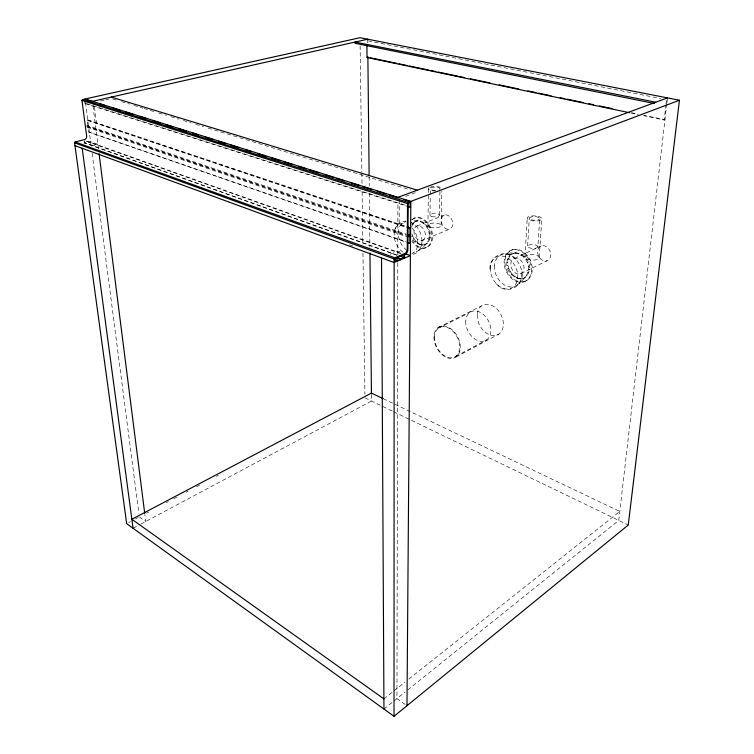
<?xml version="1.0" encoding="UTF-8"?>
<svg xmlns="http://www.w3.org/2000/svg" width="754" height="754" viewBox="0 0 754 754"><rect width="100%" height="100%" fill="white"/><g stroke="black" fill="none" stroke-linecap="round" stroke-linejoin="round"><path stroke-width="0.57" stroke-dasharray="3.77 2.83" d="M397.782 262.91L396.943 698.628L405.162 704.424M397.801 254.663L397.895 203.005M399.234 199.848L399.168 224.032L397.858 224.551M427.904 225.54L428.461 188.83M429.959 215.276L430.27 195.71M430.289 194.56L430.383 188.802M439.459 215.135L439.997 188.67M441.137 225.342L441.863 190.941M524.954 256.709L527.253 217.859M527.63 246.058L529.317 218.019M537.866 246.916A5.155 1.932 2.8 0 0 530.675 244.645A5.155 1.932 2.8 0 0 529.704 247.934A5.155 1.932 2.8 0 0 537.866 246.916L539.694 218.83A5.221 1.838 2.5 0 0 532.39 216.671A5.221 1.838 2.5 0 0 531.419 219.8A5.221 1.838 2.5 0 0 539.694 218.83M539.204 257.943A7.182 2.752 2.8 0 0 529.176 254.701A7.182 2.752 2.8 0 0 527.838 259.385A7.182 2.752 2.8 0 0 539.204 257.943L541.768 218.999A7.304 2.573 2.5 0 0 531.542 215.974A7.304 2.573 2.5 0 0 530.203 220.357A7.304 2.573 2.5 0 0 541.768 218.999M421.986 241.205C422.117 247.152 418.263 254.06 411.797 254.494M643.464 115.664L664.199 120.027L665.886 105.324M666.018 104.193L666.536 99.669M666.828 103.637L618.761 520.42L405.972 691.371M666.951 102.563L667.488 97.897M418.347 250.535C425.567 246.454 432.249 238.537 428.121 229.961C425.878 223.184 418.696 219.178 411.741 221.327M411.976 233.806L412.579 235.879L411.769 236.209C413.616 246.747 430.741 248.462 430.11 235.955C431.505 226.766 418.677 214.541 411.863 224.569L416.123 221.073M394.559 231.063C395.482 225.663 400.242 220.847 405.944 221.12M506.905 262.392C508.875 244.258 531.768 255.427 529.327 269.282C527.074 287.293 504.69 276.077 506.905 262.392L507.706 262.024L509.459 256.322L513.634 253.071M517.103 285.116C523.521 279.762 531.787 272.175 527.442 262.929C524.464 253.561 513.785 251.054 505.218 254.098M411.731 226.756L412.674 224.24M383.956 709.052L393.136 701.682M394.05 700.947L405.19 692.002M383.909 698.892L393.117 691.569M394.04 690.834L405.096 682.05M408.781 679.118L619.797 511.448L393.729 403.71M424.427 244.814L427.207 243.297M133.062 528.252L139.895 524.614M140.875 524.087L371.524 401.043L371.458 395.171M455.689 356.397L486.669 339.865M456.047 356.981L498.931 334.069M128.623 522.626L130.574 521.598M135.447 519.025L138.368 517.48M146.625 513.125L148.698 512.032M166.38 502.701L168.453 501.599M173.656 498.856L177.812 496.66M186.134 492.268L188.208 491.174M196.53 486.782L199.65 485.133M216.285 476.358L218.358 475.256M437.98 327.641L481.42 305.954M438.338 328.226L469.704 312.542M523.7 281.845A17.022 12.809 64.4 0 0 525.51 254.814A17.022 12.809 64.4 0 0 504.124 261.157A17.022 12.809 64.4 0 0 523.7 281.845L524.492 281.449A17.012 12.809 64.4 0 0 526.311 254.437A17.012 12.809 64.4 0 0 504.926 260.78A17.012 12.809 64.4 0 0 524.492 281.449M526.697 280.356L527.489 279.96M526.688 275.389L527.48 275.003M519.76 278.876L523.229 278.16L522.437 278.546M524.803 277.359L525.595 276.972M527.97 272.769L528.761 272.382M516.942 278.33L520.552 278.49M528.535 269.668L529.327 269.282M520.326 273.843A8.266 6.211 64.4 0 0 521.127 260.696A8.266 6.211 64.4 0 0 510.788 263.853A8.266 6.211 64.4 0 0 520.326 273.843L547.027 260.837A8.049 6.22 64.4 0 0 547.96 247.962A8.049 6.22 64.4 0 0 537.63 251.167A8.049 6.22 64.4 0 0 547.027 260.837M514.19 276.954L514.982 276.567L517.744 277.943M528.356 266.313L529.157 265.926M511.683 274.842L512.475 274.456L514.982 276.567M509.572 272.137L510.373 271.76L512.475 274.456M527.442 262.929L528.243 262.543M508.017 269.027L508.818 268.641L507.706 262.024M525.858 259.753L526.65 259.376M523.7 257.01L524.501 256.633M507.103 265.7L507.904 265.323M521.137 254.89L521.938 254.513M514.435 258.443L541.315 245.823M518.337 253.542L519.138 253.165M507.433 259.319L508.234 258.952M510.496 254.682L511.297 254.315M516.311 252.675L512.833 253.438M508.658 256.69L509.459 256.322M511.561 250.121L512.362 249.753M425.624 247.896L426.434 247.548M427.933 241.723L428.743 241.384M422.155 245.201L425.237 244.475M428.922 239.216L429.733 238.886M419.733 244.758L422.956 244.862M422.447 240.432A7.71 5.363 68.4 0 0 422.645 228.019A7.71 5.363 68.4 0 0 413.946 231.271A7.71 5.363 68.4 0 0 422.447 240.432L449.704 229.122A7.521 5.391 68.6 0 0 450.044 216.945A7.521 5.391 68.6 0 0 441.297 220.225A7.521 5.391 68.6 0 0 449.704 229.122M390.204 254.287L397.801 251.129L402.005 252.628M417.33 243.533L418.14 243.193L420.543 244.419M415.105 241.61L415.916 241.271L418.14 243.193M429.299 236.285L430.11 235.955M413.211 239.112L414.021 238.782L415.916 241.271M429.026 233.127L429.837 232.798M428.121 229.961L428.932 229.631M426.641 227.011L427.461 226.681M424.709 224.485L425.52 224.155M422.447 222.553L423.258 222.223M416.858 226.068L444.276 215.088M420.006 221.346L420.826 221.026M413.362 222.628L414.172 222.307M418.385 220.63L415.303 221.393M664.199 120.027L664.971 119.716L644.246 115.362M414.097 218.302L414.917 217.981M405.605 196.332L416.227 192.402M91.159 146.012L97.879 144.287L90.593 141.695L83.892 143.392M408.8 235.927L87.964 126.37L88.699 132.025L406.067 241.657M95.174 122.996L96.446 122.695L94.457 106.993M85.994 126.116L87.869 125.664L406.576 234.268M87.869 125.664L87.125 119.98L87.756 119.829L406.17 226.436M100.452 101.017L104.825 100.018M105.918 99.773L109.189 99.028M84.627 100.772L84.976 103.477L85.607 103.336M368.009 40.848L660.777 98.538M631.579 112.704L638.487 114.156M630.796 112.996L637.705 114.448M112.506 98.878L117.002 100.254M121.498 101.63L129.377 104.033M133.873 105.409L142.874 108.161M143.995 108.501L154.118 111.592M158.613 112.968L166.493 115.371M170.988 116.747L178.858 119.151M183.354 120.527L191.233 122.93M195.729 124.306L203.599 126.71M208.104 128.086L410.544 189.942M86.729 103.694L406.302 205.503M84.976 103.477L407.886 206.464M87.125 119.98L407.754 227.444M87.85 120.536L406.152 227.34M87.106 126.493L405.746 235.437M87.2 127.209L407.971 237.095M88.699 132.025L407.641 242.694M86.842 141.092L401.307 253.353M86.22 141.252L400.657 253.627M397.33 255.088L84.288 142.563L84.005 140.461M396.868 255.304L85.004 143.109L84.627 140.301M349.507 244.814L352.825 246.021M383.117 398.649L392.664 403.202M364.964 397.876L392.655 411.241M393.711 411.759L628.261 525.01M410.346 222.147L416.114 226.134M139.339 516.971L145.748 521.485L144.862 514.482M402.994 252.241L402.777 252.062A16.079 11.027 68.3 0 1 394.267 232.769A16.079 11.027 68.3 0 1 405.982 223.778M496.443 283.787C505.717 296.369 526.066 285.926 521.579 271.072M515.623 259.178C506.283 246.747 485.953 257.189 490.609 272.109M508.818 268.641L510.373 271.76M412.579 235.879L414.021 238.782M85.494 102.459L91.196 146.361M92.111 153.354L138.887 513.474M92.996 105.88L98.472 148.962M360.12 45.937L361.854 171.884M361.873 173.062L362.033 184.834M362.127 191.893L362.844 243.683M362.976 253.099L364.917 394.342M367.688 39.199L367.735 43.902M369.14 176.653L369.243 186.049M369.319 193.099L369.894 247.142M411.646 219.866A15.881 11.056 68.4 0 1 428.225 225.041A15.881 11.056 68.4 0 1 428.592 245.964A15.881 11.056 68.4 0 1 412.023 241.516M412.457 219.546A15.872 11.056 68.4 0 1 429.224 224.994A15.872 11.056 68.4 0 1 429.045 245.964A15.872 11.056 68.4 0 1 412.287 240.338M410.148 222.128A16.013 11.037 68.3 0 1 421.901 239.141A16.013 11.037 68.3 0 1 412.985 252.486M406.896 250.337A16.013 11.037 68.3 0 1 398.319 233.693A16.013 11.037 68.3 0 1 406.086 221.695M411.948 227.802A16.079 11.027 68.3 0 1 417.848 242.882A16.079 11.027 68.3 0 1 411.741 253.768M435.52 190.347A4.816 1.602 0.6 0 1 430.402 188.538A4.816 1.602 0.6 0 1 436.509 187.209A4.816 1.602 0.6 0 1 439.525 189.48M435.652 190.998A6.739 2.243 0.6 0 1 429.591 189.951A6.739 2.243 0.6 0 1 429.149 187.699M430.119 187.228A6.739 2.243 0.6 0 1 437.329 186.643A6.739 2.243 0.6 0 1 441.91 188.641M494.436 265.681A17.182 12.799 64.4 0 0 514.115 286.605A17.182 12.799 64.4 0 0 515.821 259.385A17.182 12.799 64.4 0 0 494.436 265.681M490.345 267.595A17.248 12.79 64.4 0 0 510.062 288.612A17.248 12.79 64.4 0 0 511.73 261.308A17.248 12.79 64.4 0 0 490.345 267.595M477.244 314.767A16.597 11.904 62.2 0 0 496.094 335.351A16.597 11.904 62.2 0 0 497.517 309.668A16.597 11.904 62.2 0 0 477.244 314.767M433.974 336.633A17.276 11.8 62.5 0 0 453.239 358.254A17.276 11.8 62.5 0 0 454.181 331.807A17.276 11.8 62.5 0 0 433.974 336.633M434.483 336.859A16.597 11.329 62.5 0 0 452.984 357.622A16.597 11.329 62.5 0 0 453.88 332.222A16.597 11.329 62.5 0 0 434.483 336.859M465.736 321.063A16.126 11.414 62.3 0 0 483.955 341.1A16.126 11.414 62.3 0 0 485.19 316.218A16.126 11.414 62.3 0 0 465.736 321.063M431.59 216.464A4.76 1.687 0.7 0 0 439.384 215.578A4.76 1.687 0.7 0 0 433.145 213.599A4.76 1.687 0.7 0 0 431.59 216.464M430.185 227.237A6.635 2.403 0.7 0 0 441.033 225.974A6.635 2.403 0.7 0 0 432.334 223.156A6.635 2.403 0.7 0 0 430.185 227.237"/><path stroke-width="1.13" d="M84.966 99.123L82.356 99.622L81.969 100.433L86.663 136.163A2.912 2.507 -76.2 0 1 84.533 139.603L75.108 141.959L74.571 142.826L126.681 523.653L394.022 716.3L394.144 258.952A0.971 0.603 -70.1 0 1 394.813 257.774L404.634 253.646A3.864 2.394 -70.5 0 0 407.245 248.999L407.528 203.561A0.99 0.622 -72.5 0 1 408.197 202.383L410.826 201.855M397.433 261.129L397.443 260.234L395.228 259.433M397.443 260.234L394.804 261.355L394.813 258.669L403.984 254.805L403.965 257.472L400.713 258.848L400.713 259.744L395.181 257.736M404.615 258.085L404.634 254.532L405.275 254.258A3.864 2.394 -70.5 0 0 407.886 249.621L407.971 237.095L409.922 236.304L409.865 243.467L407.641 242.694M407.886 206.464L410.129 207.18L410.167 202.562L408.187 203.307L407.98 236.2L409.922 235.408L409.978 228.189L410.628 227.934L407.283 226.813M406.981 705.706L410.826 201.393L679.439 100.235L628.261 525.01L394.022 716.3M409.865 243.467L410.506 243.203M410.129 207.18L410.789 206.935M397.905 197.331L667.488 97.897M366.906 45.117L367.038 57.483L367.877 57.285M92.422 101.319L367.688 39.199M679.439 100.235L360.007 37.7L85.051 99L410.826 201.393M655.754 102.224L355.03 42.054L355.049 43.298L654.444 103.496M370.176 57.766L396.67 63.336M398.97 63.817L407.028 65.513M409.337 65.994L428.913 70.113M431.213 70.593L435.821 71.564M438.121 72.045L457.697 76.154M459.997 76.644L464.605 77.615M470.364 78.821L489.94 82.931M499.148 84.872L518.733 88.981M527.941 90.923L536 92.61M538.309 93.1L550.967 95.758M560.184 97.7L564.793 98.661M567.093 99.151L583.21 102.535M588.968 103.75L593.577 104.712M599.336 105.928L612.003 108.585M367.038 57.483L629.647 112.751M111.206 97.078L417.311 190.178M87.323 99.98L92.93 101.743M99.669 103.864L105.287 105.626M113.157 108.105L119.895 110.225M125.513 111.988L133.373 114.467M140.112 116.587L145.729 118.35M152.468 120.47L160.329 122.94M165.946 124.712L172.685 126.832M178.302 128.595L186.163 131.073M192.901 133.194L198.519 134.957M205.258 137.077L213.118 139.547M218.735 141.318L225.474 143.439M231.092 145.202L238.961 147.68M245.7 149.801L251.308 151.563M258.057 153.684L265.917 156.153M271.534 157.925L280.516 160.753M283.89 161.808L291.751 164.287M298.49 166.408L306.35 168.877M309.724 169.942L318.706 172.76M324.324 174.532L333.306 177.36M336.68 178.415L344.54 180.894M351.279 183.015L359.149 185.484M362.514 186.549L371.505 189.367M377.113 191.139L386.105 193.967M389.469 195.022L398.461 197.85M404.078 199.621L409.695 201.384M82.516 99.566L408.197 202.383M81.969 100.433L407.528 203.561M407.754 227.444L409.978 228.189M407.697 234.645L409.922 235.408M405.162 253.749L410.412 255.625L394.144 262.524L74.957 145.654M399.545 255.879L403.965 257.472M397.396 257.651L400.713 258.848M75.108 141.959L394.813 257.774M74.571 142.826L394.144 258.952M383.117 398.649L371.439 393.088L131.865 519.27L383.909 698.892M82.195 148.302L133.062 528.252M99.066 153.627L144.711 513.314M367.877 56.823L369.13 175.484M369.95 253.014L371.449 393.993M381.515 257.896L383.956 709.052"/></g></svg>
